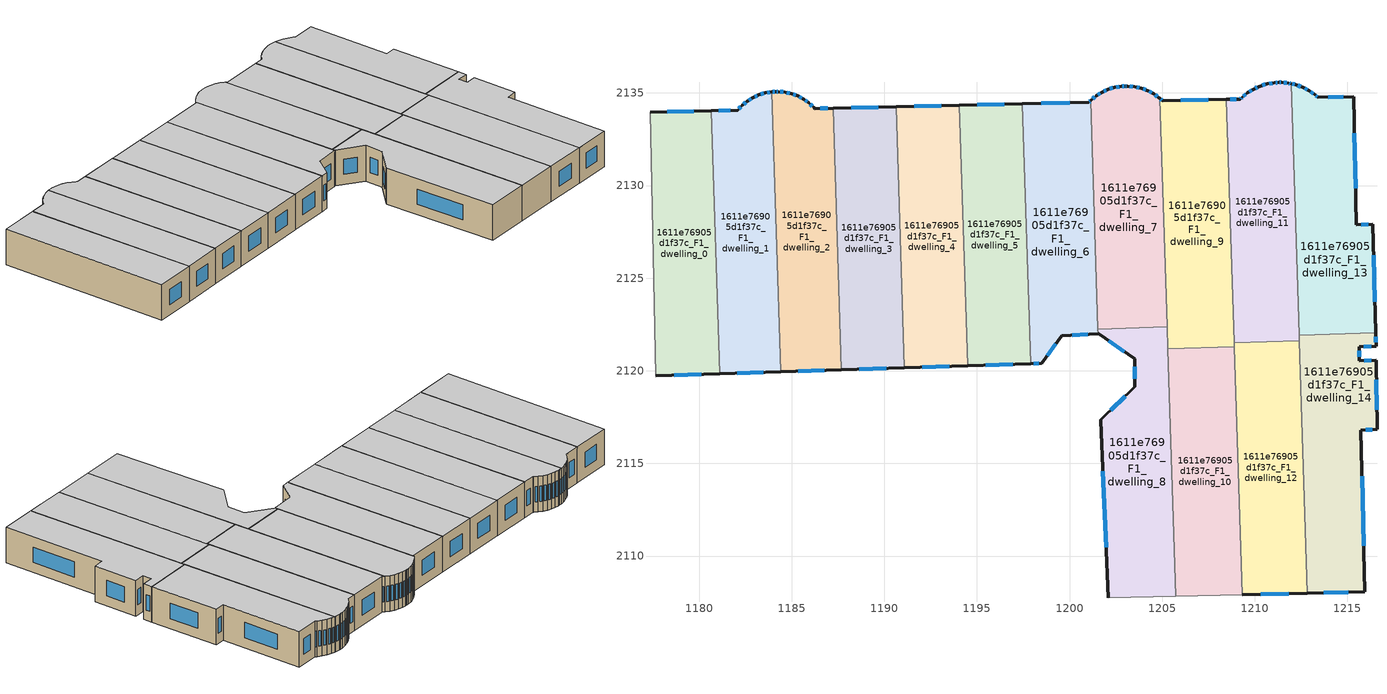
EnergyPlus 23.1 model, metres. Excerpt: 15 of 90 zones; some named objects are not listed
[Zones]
1611e76905d1f37c_F1_dwelling_0
 floor to 1611e76905d1f37c_F0_dwelling_0 (EU_floor_Construction): 1180.66,2134.03 1181.11,2119.85 1177.67,2119.74 1177.35,2133.96 z3
 wall outside (EU_wall_Construction): 1177.67,2119.74 1181.11,2119.85 / 1180.66,2134.03 1177.35,2133.96 z3:6
 wall to 1611e76905d1f37c_F1_dwelling_1 (EU_wall_Construction): 1181.11,2119.85 1180.66,2134.03 z3:6
 wall adiabatic (EU_wall_Construction): 1177.35,2133.96 1177.67,2119.74 z3:6
 window (EU_Window_Construction): 1178.65,2119.77 1180.13,2119.82 / 1179.71,2134.01 1178.3,2133.98 z3.86:5.14
 ceiling to 1611e76905d1f37c_F2_dwelling_0 (EU_floor_Construction): 1181.11,2119.85 1180.66,2134.03 1177.35,2133.96 1177.67,2119.74 z6
1611e76905d1f37c_F1_dwelling_1
 floor to 1611e76905d1f37c_F0_dwelling_1 (EU_floor_Construction): 1183.93,2135.06 1184.41,2119.95 1181.11,2119.85 1180.66,2134.03 1182.09,2134.07 1182.33,2134.33 1182.6,2134.56 1182.91,2134.75 1183.23,2134.9 1183.58,2135 z3
 wall outside (EU_wall_Construction): 1183.93,2135.06 1183.58,2135 1183.23,2134.9 1182.91,2134.75 1182.6,2134.56 1182.33,2134.33 1182.09,2134.07 / 1181.11,2119.85 1184.41,2119.95 / 1182.08,2134.06 1180.66,2134.03 z3:6
 wall to 1611e76905d1f37c_F1_dwelling_2 (EU_wall_Construction): 1184.41,2119.95 1183.93,2135.06 z3:6
 window (EU_Window_Construction): 1182.26,2134.26 1182.15,2134.14 / 1182.53,2134.49 1182.41,2134.4 / 1182.82,2134.69 1182.69,2134.61 / 1183.14,2134.86 1183,2134.79 / 1183.48,2134.97 1183.33,2134.93 / 1183.83,2135.04 1183.68,2135.02 / 1182.05,2119.88 1183.47,2119.92 / 1181.67,2134.05 1181.06,2134.04 z3.86:5.14
 ceiling to 1611e76905d1f37c_F2_dwelling_1 (EU_floor_Construction): 1184.41,2119.95 1183.93,2135.06 1183.58,2135 1183.23,2134.9 1182.91,2134.75 1182.6,2134.56 1182.33,2134.33 1182.09,2134.07 1180.66,2134.03 1181.11,2119.85 z6
1611e76905d1f37c_F1_dwelling_10
 floor to 1611e76905d1f37c_F0_dwelling_10 (EU_floor_Construction): 1208.89,2121.3 1209.32,2107.92 1205.73,2107.84 1205.31,2121.19 z3
 wall to 1611e76905d1f37c_F1_dwelling_9 (EU_wall_Construction): 1208.89,2121.3 1205.31,2121.19 z3:6
 wall adiabatic (EU_wall_Construction): 1205.73,2107.84 1209.32,2107.92 z3:6
 wall to 1611e76905d1f37c_F1_dwelling_8 (EU_wall_Construction): 1205.31,2121.19 1205.73,2107.84 z3:6
 wall to 1611e76905d1f37c_F1_dwelling_12 (EU_wall_Construction): 1209.32,2107.92 1208.89,2121.3 z3:6
 ceiling to 1611e76905d1f37c_F2_dwelling_10 (EU_floor_Construction): 1209.32,2107.92 1208.89,2121.3 1205.31,2121.19 1205.73,2107.84 z6
1611e76905d1f37c_F1_dwelling_11
 floor to 1611e76905d1f37c_F0_dwelling_11 (EU_floor_Construction): 1211.96,2135.5 1212.4,2121.63 1208.88,2121.52 1208.46,2134.65 1209.21,2134.67 1209.29,2134.75 1209.6,2135 1209.93,2135.21 1210.22,2135.34 1210.29,2135.37 1210.66,2135.49 1211.05,2135.55 1211.29,2135.57 1211.45,2135.56 1211.84,2135.53 z3
 wall outside (EU_wall_Construction): 1211.96,2135.5 1211.84,2135.53 1211.45,2135.56 1211.29,2135.57 1211.05,2135.55 1210.66,2135.49 1210.29,2135.37 1210.22,2135.34 1209.93,2135.21 1209.6,2135 1209.29,2134.75 1209.21,2134.67 1208.46,2134.65 z3:6
 wall to 1611e76905d1f37c_F1_dwelling_12 (EU_wall_Construction): 1208.88,2121.52 1212.4,2121.63 z3:6
 wall to 1611e76905d1f37c_F1_dwelling_13 (EU_wall_Construction): 1212.39,2121.92 1211.96,2135.5 z3:6
 wall to 1611e76905d1f37c_F1_dwelling_9 (EU_wall_Construction): 1208.46,2134.65 1208.88,2121.52 z3:6
 wall to 1611e76905d1f37c_F1_dwelling_14 (EU_wall_Construction): 1212.4,2121.63 1212.39,2121.92 z3:6
 window (EU_Window_Construction): 1209.51,2134.93 1209.38,2134.82 / 1209.84,2135.15 1209.69,2135.06 / 1210.14,2135.3 1210.01,2135.25 / 1210.56,2135.45 1210.4,2135.4 / 1210.94,2135.53 1210.78,2135.5 / 1211.22,2135.56 1211.12,2135.55 / 1211.4,2135.56 1211.33,2135.56 / 1211.72,2135.54 1211.56,2135.55 / 1211.92,2135.51 1211.87,2135.52 / 1209,2134.66 1208.68,2134.65 / 1209.27,2134.73 1209.23,2134.69 z3.86:5.14
 ceiling to 1611e76905d1f37c_F2_dwelling_11 (EU_floor_Construction): 1212.4,2121.63 1211.96,2135.5 1211.84,2135.53 1211.45,2135.56 1211.29,2135.57 1211.05,2135.55 1210.66,2135.49 1210.29,2135.37 1210.22,2135.34 1209.93,2135.21 1209.6,2135 1209.29,2134.75 1209.21,2134.67 1208.46,2134.65 1208.88,2121.52 z6
1611e76905d1f37c_F1_dwelling_12
 floor to 1611e76905d1f37c_F0_dwelling_12 (EU_floor_Construction): 1212.4,2121.63 1212.84,2108 1209.32,2107.92 1208.88,2121.52 z3
 wall outside (EU_wall_Construction): 1209.32,2107.92 1212.84,2108 z3:6
 wall to 1611e76905d1f37c_F1_dwelling_14 (EU_wall_Construction): 1212.84,2108 1212.4,2121.63 z3:6
 wall to 1611e76905d1f37c_F1_dwelling_9 (EU_wall_Construction): 1208.88,2121.52 1208.89,2121.3 z3:6
 window (EU_Window_Construction): 1210.32,2107.94 1211.83,2107.97 z3.86:5.14
 ceiling to 1611e76905d1f37c_F2_dwelling_12 (EU_floor_Construction): 1212.84,2108 1212.4,2121.63 1208.88,2121.52 1209.32,2107.92 z6
1611e76905d1f37c_F1_dwelling_13
 floor to 1611e76905d1f37c_F0_dwelling_13 (EU_floor_Construction): 1215.33,2134.8 1215.48,2127.88 1216.36,2127.91 1216.53,2122.05 1212.39,2121.92 1211.96,2135.5 1212.22,2135.44 1212.59,2135.3 1212.94,2135.12 1213.26,2134.89 1213.41,2134.76 z3
 wall outside (EU_wall_Construction): 1216.53,2122.05 1216.36,2127.91 1215.48,2127.88 1215.33,2134.8 1213.41,2134.76 1213.26,2134.89 1212.94,2135.12 1212.59,2135.3 1212.22,2135.44 1211.96,2135.5 z3:6
 wall to 1611e76905d1f37c_F1_dwelling_14 (EU_wall_Construction): 1212.39,2121.92 1216.53,2122.05 z3:6
 window (EU_Window_Construction): 1212.15,2135.46 1212.03,2135.48 / 1212.48,2135.34 1212.33,2135.4 / 1212.84,2135.17 1212.69,2135.25 / 1213.16,2134.95 1213.03,2135.05 / 1213.36,2134.8 1213.3,2134.85 / 1214.78,2134.79 1213.96,2134.77 / 1215.44,2129.86 1215.38,2132.82 / 1216.11,2127.9 1215.73,2127.89 / 1216.48,2123.72 1216.41,2126.24 z3.86:5.14
 ceiling to 1611e76905d1f37c_F2_dwelling_13 (EU_floor_Construction): 1216.53,2122.05 1216.36,2127.91 1215.48,2127.88 1215.33,2134.8 1213.41,2134.76 1213.26,2134.89 1212.94,2135.12 1212.59,2135.3 1212.22,2135.44 1211.96,2135.5 1212.39,2121.92 z6
1611e76905d1f37c_F1_dwelling_14
 floor to 1611e76905d1f37c_F0_dwelling_14 (EU_floor_Construction): 1216.53,2122.05 1216.54,2121.33 1215.63,2121.3 1215.65,2120.53 1216.56,2120.57 1216.59,2116.84 1215.73,2116.79 1215.92,2108.06 1212.84,2108 1212.39,2121.92 z3
 wall outside (EU_wall_Construction): 1212.84,2108 1215.92,2108.06 1215.73,2116.79 1216.59,2116.84 1216.56,2120.57 1215.65,2120.53 1215.63,2121.3 1216.54,2121.33 1216.53,2122.05 z3:6
 window (EU_Window_Construction): 1215.64,2120.75 1215.64,2121.08 / 1216.3,2120.56 1215.91,2120.54 / 1216.58,2117.9 1216.57,2119.5 / 1215.98,2116.81 1216.35,2116.82 / 1215.87,2110.56 1215.79,2114.3 / 1213.72,2108.02 1215.04,2108.04 / 1216.54,2121.53 1216.53,2121.84 / 1215.89,2121.3 1216.28,2121.32 z3.86:5.14
 ceiling to 1611e76905d1f37c_F2_dwelling_14 (EU_floor_Construction): 1215.92,2108.06 1215.73,2116.79 1216.59,2116.84 1216.56,2120.57 1215.65,2120.53 1215.63,2121.3 1216.54,2121.33 1216.53,2122.05 1212.39,2121.92 1212.84,2108 z6
1611e76905d1f37c_F1_dwelling_2
 floor to 1611e76905d1f37c_F0_dwelling_2 (EU_floor_Construction): 1187.23,2134.18 1187.69,2120.06 1184.41,2119.95 1183.93,2135.06 1184.14,2135.08 1184.29,2135.07 1184.64,2135.04 1184.99,2134.96 1185.33,2134.83 1185.64,2134.67 1185.93,2134.46 1186.2,2134.21 1186.25,2134.16 z3
 wall outside (EU_wall_Construction): 1187.23,2134.18 1186.25,2134.16 1186.2,2134.21 1185.93,2134.46 1185.64,2134.67 1185.33,2134.83 1184.99,2134.96 1184.64,2135.04 1184.29,2135.07 1184.14,2135.08 1183.93,2135.06 / 1184.41,2119.95 1187.69,2120.06 z3:6
 wall to 1611e76905d1f37c_F1_dwelling_3 (EU_wall_Construction): 1187.69,2120.06 1187.23,2134.18 z3:6
 window (EU_Window_Construction): 1184.25,2135.07 1184.18,2135.07 / 1184.54,2135.05 1184.39,2135.06 / 1184.89,2134.98 1184.74,2135.02 / 1185.23,2134.87 1185.09,2134.92 / 1185.55,2134.71 1185.42,2134.79 / 1185.85,2134.52 1185.73,2134.61 / 1186.12,2134.28 1186.01,2134.39 / 1186.95,2134.17 1186.53,2134.16 / 1185.35,2119.98 1186.75,2120.03 / 1184.08,2135.07 1183.99,2135.06 z3.86:5.14
 ceiling to 1611e76905d1f37c_F2_dwelling_2 (EU_floor_Construction): 1187.69,2120.06 1187.23,2134.18 1186.25,2134.16 1186.2,2134.21 1185.93,2134.46 1185.64,2134.67 1185.33,2134.83 1184.99,2134.96 1184.64,2135.04 1184.29,2135.07 1184.14,2135.08 1183.93,2135.06 1184.41,2119.95 z6
1611e76905d1f37c_F1_dwelling_3
 floor to 1611e76905d1f37c_F0_dwelling_3 (EU_floor_Construction): 1190.63,2134.25 1191.08,2120.17 1187.69,2120.06 1187.23,2134.18 z3
 wall outside (EU_wall_Construction): 1187.69,2120.06 1191.08,2120.17 / 1190.63,2134.25 1187.23,2134.18 z3:6
 wall to 1611e76905d1f37c_F1_dwelling_4 (EU_wall_Construction): 1191.08,2120.17 1190.63,2134.25 z3:6
 window (EU_Window_Construction): 1188.66,2120.09 1190.11,2120.14 / 1189.66,2134.23 1188.21,2134.2 z3.86:5.14
 ceiling to 1611e76905d1f37c_F2_dwelling_3 (EU_floor_Construction): 1191.08,2120.17 1190.63,2134.25 1187.23,2134.18 1187.69,2120.06 z6
1611e76905d1f37c_F1_dwelling_4
 floor to 1611e76905d1f37c_F0_dwelling_4 (EU_floor_Construction): 1194.04,2134.33 1194.49,2120.28 1191.08,2120.17 1190.63,2134.25 z3
 wall outside (EU_wall_Construction): 1191.08,2120.17 1194.49,2120.28 / 1194.04,2134.33 1190.63,2134.25 z3:6
 wall to 1611e76905d1f37c_F1_dwelling_5 (EU_wall_Construction): 1194.49,2120.28 1194.04,2134.33 z3:6
 window (EU_Window_Construction): 1192.06,2120.2 1193.52,2120.24 / 1193.07,2134.31 1191.61,2134.27 z3.86:5.14
 ceiling to 1611e76905d1f37c_F2_dwelling_4 (EU_floor_Construction): 1194.49,2120.28 1194.04,2134.33 1190.63,2134.25 1191.08,2120.17 z6
1611e76905d1f37c_F1_dwelling_5
 floor to 1611e76905d1f37c_F0_dwelling_5 (EU_floor_Construction): 1197.45,2134.41 1197.9,2120.38 1194.49,2120.28 1194.04,2134.33 z3
 wall outside (EU_wall_Construction): 1194.49,2120.28 1197.9,2120.38 / 1197.45,2134.41 1194.04,2134.33 z3:6
 wall to 1611e76905d1f37c_F1_dwelling_6 (EU_wall_Construction): 1197.9,2120.38 1197.45,2134.41 z3:6
 window (EU_Window_Construction): 1195.47,2120.31 1196.93,2120.35 / 1196.48,2134.38 1195.02,2134.35 z3.86:5.14
 ceiling to 1611e76905d1f37c_F2_dwelling_5 (EU_floor_Construction): 1197.9,2120.38 1197.45,2134.41 1194.04,2134.33 1194.49,2120.28 z6
1611e76905d1f37c_F1_dwelling_6
 floor to 1611e76905d1f37c_F0_dwelling_6 (EU_floor_Construction): 1201.14,2134.59 1201.54,2121.99 1199.57,2121.88 1198.49,2120.4 1197.9,2120.38 1197.45,2134.41 1201.03,2134.48 z3
 wall outside (EU_wall_Construction): 1201.14,2134.59 1201.03,2134.48 1197.45,2134.41 / 1197.9,2120.38 1198.49,2120.4 1199.57,2121.88 1201.54,2121.99 z3:6
 wall to 1611e76905d1f37c_F1_dwelling_7 (EU_wall_Construction): 1201.53,2122.25 1201.14,2134.59 z3:6
 wall to 1611e76905d1f37c_F1_dwelling_8 (EU_wall_Construction): 1201.54,2121.99 1201.53,2122.25 z3:6
 window (EU_Window_Construction): 1200.01,2134.46 1198.48,2134.43 / 1201.11,2134.56 1201.06,2134.51 / 1200.13,2121.91 1200.98,2121.96 / 1198.8,2120.82 1199.26,2121.46 / 1198.07,2120.39 1198.32,2120.4 z3.86:5.14
 ceiling to 1611e76905d1f37c_F2_dwelling_6 (EU_floor_Construction): 1201.54,2121.99 1201.14,2134.59 1201.03,2134.48 1197.45,2134.41 1197.9,2120.38 1198.49,2120.4 1199.57,2121.88 z6
1611e76905d1f37c_F1_dwelling_7
 floor to 1611e76905d1f37c_F0_dwelling_7 (EU_floor_Construction): 1204.83,2134.74 1204.87,2134.7 1205.27,2122.37 1201.53,2122.25 1201.14,2134.59 1201.16,2134.61 1201.44,2134.84 1201.75,2135.04 1202.08,2135.19 1202.43,2135.29 1202.79,2135.36 1203.01,2135.37 1203.1,2135.37 1203.15,2135.37 1203.51,2135.33 1203.87,2135.25 1204.21,2135.12 1204.53,2134.95 z3
 wall outside (EU_wall_Construction): 1204.87,2134.7 1204.83,2134.74 1204.53,2134.95 1204.21,2135.12 1203.87,2135.25 1203.51,2135.33 1203.15,2135.37 1203.1,2135.37 1203.01,2135.37 1202.79,2135.36 1202.43,2135.29 1202.08,2135.19 1201.75,2135.04 1201.44,2134.84 1201.16,2134.61 1201.14,2134.59 z3:6
 wall to 1611e76905d1f37c_F1_dwelling_8 (EU_wall_Construction): 1201.53,2122.25 1205.27,2122.37 z3:6
 wall to 1611e76905d1f37c_F1_dwelling_9 (EU_wall_Construction): 1205.27,2122.37 1204.87,2134.7 z3:6
 window (EU_Window_Construction): 1204.11,2135.16 1203.97,2135.22 / 1204.44,2135 1204.3,2135.08 / 1204.74,2134.8 1204.62,2134.89 / 1201.36,2134.78 1201.24,2134.68 / 1201.66,2134.98 1201.53,2134.9 / 1201.99,2135.15 1201.85,2135.08 / 1202.33,2135.26 1202.18,2135.22 / 1202.69,2135.34 1202.53,2135.31 / 1202.94,2135.37 1202.85,2135.36 / 1203.07,2135.37 1203.03,2135.37 / 1203.41,2135.34 1203.26,2135.36 / 1203.77,2135.28 1203.62,2135.31 z3.86:5.14
 ceiling to 1611e76905d1f37c_F2_dwelling_7 (EU_floor_Construction): 1205.27,2122.37 1204.87,2134.7 1204.83,2134.74 1204.53,2134.95 1204.21,2135.12 1203.87,2135.25 1203.51,2135.33 1203.15,2135.37 1203.1,2135.37 1203.01,2135.37 1202.79,2135.36 1202.43,2135.29 1202.08,2135.19 1201.75,2135.04 1201.44,2134.84 1201.16,2134.61 1201.14,2134.59 1201.53,2122.25 z6
1611e76905d1f37c_F1_dwelling_8
 floor to 1611e76905d1f37c_F0_dwelling_8 (EU_floor_Construction): 1205.27,2122.37 1205.73,2107.84 1202.08,2107.76 1201.69,2117.31 1201.69,2117.37 1203.52,2119.13 1203.52,2120.65 1201.57,2121.99 1201.54,2121.99 1201.53,2122.25 z3
 wall outside (EU_wall_Construction): 1201.54,2121.99 1201.57,2121.99 1203.52,2120.65 1203.52,2119.13 1201.69,2117.37 1201.69,2117.31 1202.08,2107.76 z3:6
 wall adiabatic (EU_wall_Construction): 1202.08,2107.76 1205.73,2107.84 z3:6
 wall to 1611e76905d1f37c_F1_dwelling_9 (EU_wall_Construction): 1205.31,2121.19 1205.27,2122.37 z3:6
 window (EU_Window_Construction): 1201.8,2114.58 1201.97,2110.49 / 1203,2118.62 1202.21,2117.87 / 1203.52,2120.21 1203.52,2119.56 / 1202.13,2121.61 1202.96,2121.03 z3.86:5.14
 ceiling to 1611e76905d1f37c_F2_dwelling_8 (EU_floor_Construction): 1205.73,2107.84 1205.27,2122.37 1201.53,2122.25 1201.54,2121.99 1201.57,2121.99 1203.52,2120.65 1203.52,2119.13 1201.69,2117.37 1201.69,2117.31 1202.08,2107.76 z6
1611e76905d1f37c_F1_dwelling_9
 floor to 1611e76905d1f37c_F0_dwelling_9 (EU_floor_Construction): 1208.46,2134.65 1208.89,2121.3 1205.31,2121.19 1204.87,2134.7 1205.02,2134.57 z3
 wall outside (EU_wall_Construction): 1208.46,2134.65 1205.02,2134.57 1204.87,2134.7 z3:6
 window (EU_Window_Construction): 1204.98,2134.61 1204.91,2134.66 / 1207.48,2134.63 1206,2134.59 z3.86:5.14
 ceiling to 1611e76905d1f37c_F2_dwelling_9 (EU_floor_Construction): 1208.89,2121.3 1208.46,2134.65 1205.02,2134.57 1204.87,2134.7 1205.31,2121.19 z6
[Building]
EU S2 Campaign: North Axis=0; Terrain=City; Solar Distribution=FullExterior
[Site:Location]
Helsinki-Vantaa.AP: Latitude=60.317; Longitude=24.963; Time Zone=2; Elevation=54.6
[SizingPeriod:WeatherFileDays]
AnnualSizingPeriod: Begin Month=1; Begin Day of Month=1; End Month=12; End Day of Month=31; Day of Week for Start Day=Monday; Use Weather File Daylight Saving Period=No; Use Weather File Rain and Snow Indicators=No
[MATERIAL]
EU_InternalMass_Material: Roughness=MediumRough; Thickness=0.1; Conductivity=1; Density=1800; Specific Heat=900; Thermal Absorptance=0.9; Solar Absorptance=0.7; Visible Absorptance=0.7
[MATERIAL:NOMASS] Roughness=MediumRough; Thermal Absorptance=0.9; Solar Absorptance=0.7; Visible Absorptance=0.7
Name | Thermal Resistance
EU_wall_NoMass | 1.10183
EU_floor_NoMass | 1.70606
[WINDOWMATERIAL:SIMPLEGLAZINGSYSTEM]
EU_Window_SimpleGlazing: UFactor=3.11035; Solar Heat Gain Coefficient=0.8; Visible Transmittance=0.8
[CONSTRUCTION]
EU_wall_Construction: EU_wall_NoMass
EU_floor_Construction: EU_floor_NoMass
EU_Window_Construction: EU_Window_SimpleGlazing
EU_InternalMass_Construction: EU_InternalMass_Material
[ZONE] Type=1; Multiplier=1; Ceiling Height=autocalculate; Floor Area=autocalculate; Part of Total Floor Area=Yes
Name | Volume
1611e76905d1f37c_F1_dwelling_0; 1611e76905d1f37c_F1_dwelling_4 | 143.917
1611e76905d1f37c_F1_dwelling_1 | 143.889
1611e76905d1f37c_F1_dwelling_10; 1611e76905d1f37c_F1_dwelling_11 | 143.903
1611e76905d1f37c_F1_dwelling_12 | 143.909
1611e76905d1f37c_F1_dwelling_13 | 143.911
1611e76905d1f37c_F1_dwelling_14 | 143.908
1611e76905d1f37c_F1_dwelling_2; 1611e76905d1f37c_F1_dwelling_8 | 143.896
1611e76905d1f37c_F1_dwelling_3 | 143.895
1611e76905d1f37c_F1_dwelling_5 | 143.881
1611e76905d1f37c_F1_dwelling_6 | 143.907
1611e76905d1f37c_F1_dwelling_7 | 143.9
1611e76905d1f37c_F1_dwelling_9 | 143.897
[INTERNALMASS] Construction=EU_InternalMass_Construction
Name | Zone or ZoneList | Surface Area
1611e76905d1f37c_F1_dwelling_0_EU_InternalMass | 1611e76905d1f37c_F1_dwelling_0 | 47.9723
1611e76905d1f37c_F1_dwelling_1_EU_InternalMass | 1611e76905d1f37c_F1_dwelling_1 | 47.9581
1611e76905d1f37c_F1_dwelling_2_EU_InternalMass | 1611e76905d1f37c_F1_dwelling_2 | 47.9652
1611e76905d1f37c_F1_dwelling_3_EU_InternalMass | 1611e76905d1f37c_F1_dwelling_3 | 47.9651
1611e76905d1f37c_F1_dwelling_4_EU_InternalMass | 1611e76905d1f37c_F1_dwelling_4 | 47.9728
1611e76905d1f37c_F1_dwelling_5_EU_InternalMass | 1611e76905d1f37c_F1_dwelling_5 | 47.9601
1611e76905d1f37c_F1_dwelling_6_EU_InternalMass | 1611e76905d1f37c_F1_dwelling_6 | 47.9691
1611e76905d1f37c_F1_dwelling_7_EU_InternalMass | 1611e76905d1f37c_F1_dwelling_7 | 47.967
1611e76905d1f37c_F1_dwelling_8_EU_InternalMass | 1611e76905d1f37c_F1_dwelling_8 | 47.9653
1611e76905d1f37c_F1_dwelling_9_EU_InternalMass | 1611e76905d1f37c_F1_dwelling_9 | 47.9667
1611e76905d1f37c_F1_dwelling_10_EU_InternalMass | 1611e76905d1f37c_F1_dwelling_10 | 47.9673
1611e76905d1f37c_F1_dwelling_11_EU_InternalMass | 1611e76905d1f37c_F1_dwelling_11 | 47.9675
1611e76905d1f37c_F1_dwelling_12_EU_InternalMass | 1611e76905d1f37c_F1_dwelling_12 | 47.9707
1611e76905d1f37c_F1_dwelling_13_EU_InternalMass | 1611e76905d1f37c_F1_dwelling_13 | 47.9705
1611e76905d1f37c_F1_dwelling_14_EU_InternalMass | 1611e76905d1f37c_F1_dwelling_14 | 47.9692
[OTHEREQUIPMENT] Fuel Type=Electricity; Design Level Calculation Method=Watts/Area; Power per Zone Floor Area=1; Fraction Latent=0; Fraction Radiant=0; Fraction Lost=0; Carbon Dioxide Generation Rate=0; EndUse Subcategory=EU_Step8_InternalGains
Name | Zone or ZoneList or Space or SpaceList | Schedule
EU_Step8_InternalGain_1611e76905d1f37c_F1_dwelling_0_f000 | 1611e76905d1f37c_F1_dwelling_0 | EU_Step8_GainSchedule_1611e76905d1f37c_F1_dwelling_0_f000
EU_Step8_InternalGain_1611e76905d1f37c_F1_dwelling_1_f000 | 1611e76905d1f37c_F1_dwelling_1 | EU_Step8_GainSchedule_1611e76905d1f37c_F1_dwelling_1_f000
EU_Step8_InternalGain_1611e76905d1f37c_F1_dwelling_2_f000 | 1611e76905d1f37c_F1_dwelling_2 | EU_Step8_GainSchedule_1611e76905d1f37c_F1_dwelling_2_f000
EU_Step8_InternalGain_1611e76905d1f37c_F1_dwelling_3_f000 | 1611e76905d1f37c_F1_dwelling_3 | EU_Step8_GainSchedule_1611e76905d1f37c_F1_dwelling_3_f000
EU_Step8_InternalGain_1611e76905d1f37c_F1_dwelling_4_f000 | 1611e76905d1f37c_F1_dwelling_4 | EU_Step8_GainSchedule_1611e76905d1f37c_F1_dwelling_4_f000
EU_Step8_InternalGain_1611e76905d1f37c_F1_dwelling_5_f000 | 1611e76905d1f37c_F1_dwelling_5 | EU_Step8_GainSchedule_1611e76905d1f37c_F1_dwelling_5_f000
EU_Step8_InternalGain_1611e76905d1f37c_F1_dwelling_6_f000 | 1611e76905d1f37c_F1_dwelling_6 | EU_Step8_GainSchedule_1611e76905d1f37c_F1_dwelling_6_f000
EU_Step8_InternalGain_1611e76905d1f37c_F1_dwelling_7_f000 | 1611e76905d1f37c_F1_dwelling_7 | EU_Step8_GainSchedule_1611e76905d1f37c_F1_dwelling_7_f000
EU_Step8_InternalGain_1611e76905d1f37c_F1_dwelling_8_f000 | 1611e76905d1f37c_F1_dwelling_8 | EU_Step8_GainSchedule_1611e76905d1f37c_F1_dwelling_8_f000
EU_Step8_InternalGain_1611e76905d1f37c_F1_dwelling_9_f000 | 1611e76905d1f37c_F1_dwelling_9 | EU_Step8_GainSchedule_1611e76905d1f37c_F1_dwelling_9_f000
EU_Step8_InternalGain_1611e76905d1f37c_F1_dwelling_10_f000 | 1611e76905d1f37c_F1_dwelling_10 | EU_Step8_GainSchedule_1611e76905d1f37c_F1_dwelling_10_f000
EU_Step8_InternalGain_1611e76905d1f37c_F1_dwelling_11_f000 | 1611e76905d1f37c_F1_dwelling_11 | EU_Step8_GainSchedule_1611e76905d1f37c_F1_dwelling_11_f000
EU_Step8_InternalGain_1611e76905d1f37c_F1_dwelling_12_f000 | 1611e76905d1f37c_F1_dwelling_12 | EU_Step8_GainSchedule_1611e76905d1f37c_F1_dwelling_12_f000
EU_Step8_InternalGain_1611e76905d1f37c_F1_dwelling_13_f000 | 1611e76905d1f37c_F1_dwelling_13 | EU_Step8_GainSchedule_1611e76905d1f37c_F1_dwelling_13_f000
EU_Step8_InternalGain_1611e76905d1f37c_F1_dwelling_14_f000 | 1611e76905d1f37c_F1_dwelling_14 | EU_Step8_GainSchedule_1611e76905d1f37c_F1_dwelling_14_f000
[ZONEVENTILATION:DESIGNFLOWRATE] Schedule=EU_AlwaysOn; Design Flow Rate Calculation Method=AirChanges/Hour; Air Changes per Hour=0.756316; Ventilation Type=Natural; Fan Pressure Rise=0; Fan Total Efficiency=1; Constant Term Coefficient=1; Temperature Term Coefficient=0; Velocity Term Coefficient=0; Velocity Squared Term Coefficient=0; Minimum Indoor Temperature=-100; Maximum Indoor Temperature=100; Delta Temperature=-100; Minimum Outdoor Temperature=-100; Maximum Outdoor Temperature=100; Maximum Wind Speed=40
Name | Zone or ZoneList or Space or SpaceList
EU_ConstantAir_1611e76905d1f37c_F1_dwelling_0 | 1611e76905d1f37c_F1_dwelling_0
EU_ConstantAir_1611e76905d1f37c_F1_dwelling_1 | 1611e76905d1f37c_F1_dwelling_1
EU_ConstantAir_1611e76905d1f37c_F1_dwelling_2 | 1611e76905d1f37c_F1_dwelling_2
EU_ConstantAir_1611e76905d1f37c_F1_dwelling_3 | 1611e76905d1f37c_F1_dwelling_3
EU_ConstantAir_1611e76905d1f37c_F1_dwelling_4 | 1611e76905d1f37c_F1_dwelling_4
EU_ConstantAir_1611e76905d1f37c_F1_dwelling_5 | 1611e76905d1f37c_F1_dwelling_5
EU_ConstantAir_1611e76905d1f37c_F1_dwelling_6 | 1611e76905d1f37c_F1_dwelling_6
EU_ConstantAir_1611e76905d1f37c_F1_dwelling_7 | 1611e76905d1f37c_F1_dwelling_7
EU_ConstantAir_1611e76905d1f37c_F1_dwelling_8 | 1611e76905d1f37c_F1_dwelling_8
EU_ConstantAir_1611e76905d1f37c_F1_dwelling_9 | 1611e76905d1f37c_F1_dwelling_9
EU_ConstantAir_1611e76905d1f37c_F1_dwelling_10 | 1611e76905d1f37c_F1_dwelling_10
EU_ConstantAir_1611e76905d1f37c_F1_dwelling_11 | 1611e76905d1f37c_F1_dwelling_11
EU_ConstantAir_1611e76905d1f37c_F1_dwelling_12 | 1611e76905d1f37c_F1_dwelling_12
EU_ConstantAir_1611e76905d1f37c_F1_dwelling_13 | 1611e76905d1f37c_F1_dwelling_13
EU_ConstantAir_1611e76905d1f37c_F1_dwelling_14 | 1611e76905d1f37c_F1_dwelling_14
[HVACTEMPLATE:ZONE:IDEALLOADSAIRSYSTEM] System Availability Schedule=EU_AlwaysOn; Maximum Heating Supply Air Temperature=50; Minimum Cooling Supply Air Temperature=13; Maximum Heating Supply Air Humidity Ratio=0.0156; Minimum Cooling Supply Air Humidity Ratio=0.0077; Heating Limit=NoLimit; Cooling Limit=NoLimit; Heating Availability Schedule=EU_AlwaysOn; Cooling Availability Schedule=EU_CoolingOff; Dehumidification Control Type=ConstantSensibleHeatRatio; Cooling Sensible Heat Ratio=0.7; Dehumidification Setpoint=60; Humidification Control Type=None; Humidification Setpoint=30; Outdoor Air Method=None; Outdoor Air Flow Rate per Person=0.00944; Outdoor Air Flow Rate per Zone Floor Area=0; Outdoor Air Flow Rate per Zone=0; Demand Controlled Ventilation Type=None; Outdoor Air Economizer Type=NoEconomizer; Heat Recovery Type=None; Sensible Heat Recovery Effectiveness=0.7; Latent Heat Recovery Effectiveness=0.65
Name | Template Thermostat
1611e76905d1f37c_F1_dwelling_0 | EU_HeatOnly_1611e76905d1f37c_F1_dwelling_0
1611e76905d1f37c_F1_dwelling_1 | EU_HeatOnly_1611e76905d1f37c_F1_dwelling_1
1611e76905d1f37c_F1_dwelling_2 | EU_HeatOnly_1611e76905d1f37c_F1_dwelling_2
1611e76905d1f37c_F1_dwelling_3 | EU_HeatOnly_1611e76905d1f37c_F1_dwelling_3
1611e76905d1f37c_F1_dwelling_4 | EU_HeatOnly_1611e76905d1f37c_F1_dwelling_4
1611e76905d1f37c_F1_dwelling_5 | EU_HeatOnly_1611e76905d1f37c_F1_dwelling_5
1611e76905d1f37c_F1_dwelling_6 | EU_HeatOnly_1611e76905d1f37c_F1_dwelling_6
1611e76905d1f37c_F1_dwelling_7 | EU_HeatOnly_1611e76905d1f37c_F1_dwelling_7
1611e76905d1f37c_F1_dwelling_8 | EU_HeatOnly_1611e76905d1f37c_F1_dwelling_8
1611e76905d1f37c_F1_dwelling_9 | EU_HeatOnly_1611e76905d1f37c_F1_dwelling_9
1611e76905d1f37c_F1_dwelling_10 | EU_HeatOnly_1611e76905d1f37c_F1_dwelling_10
1611e76905d1f37c_F1_dwelling_11 | EU_HeatOnly_1611e76905d1f37c_F1_dwelling_11
1611e76905d1f37c_F1_dwelling_12 | EU_HeatOnly_1611e76905d1f37c_F1_dwelling_12
1611e76905d1f37c_F1_dwelling_13 | EU_HeatOnly_1611e76905d1f37c_F1_dwelling_13
1611e76905d1f37c_F1_dwelling_14 | EU_HeatOnly_1611e76905d1f37c_F1_dwelling_14
[SIZING:ZONE] Zone Cooling Design Supply Air Temperature Input Method=SupplyAirTemperature; Zone Cooling Design Supply Air Temperature=13; Zone Heating Design Supply Air Temperature Input Method=SupplyAirTemperature; Zone Heating Design Supply Air Temperature=50; Zone Cooling Design Supply Air Humidity Ratio=0.008; Zone Heating Design Supply Air Humidity Ratio=0.008; Cooling Design Air Flow Method=DesignDay; Cooling Design Air Flow Rate=0; Cooling Minimum Air Flow per Zone Floor Area=0.000762; Cooling Minimum Air Flow=0; Cooling Minimum Air Flow Fraction=0.2; Heating Design Air Flow Method=DesignDay; Heating Design Air Flow Rate=0; Heating Maximum Air Flow per Zone Floor Area=0.002032; Heating Maximum Air Flow=0.141576; Heating Maximum Air Flow Fraction=0.3; Account for Dedicated Outdoor Air System=No; Dedicated Outdoor Air System Control Strategy=NeutralSupplyAir; Dedicated Outdoor Air Low Setpoint Temperature for Design=autosize; Dedicated Outdoor Air High Setpoint Temperature for Design=autosize; Zone Load Sizing Method=Sensible Load Only No Latent Load; Zone Latent Cooling Design Supply Air Humidity Ratio Input Method=HumidityRatioDifference; Zone Cooling Design Supply Air Humidity Ratio Difference=0.005; Zone Latent Heating Design Supply Air Humidity Ratio Input Method=HumidityRatioDifference; Zone Humidification Design Supply Air Humidity Ratio Difference=0.005
1611e76905d1f37c_F1_dwelling_0; 1611e76905d1f37c_F1_dwelling_1; 1611e76905d1f37c_F1_dwelling_2; 1611e76905d1f37c_F1_dwelling_3; 1611e76905d1f37c_F1_dwelling_4; 1611e76905d1f37c_F1_dwelling_5; 1611e76905d1f37c_F1_dwelling_6; 1611e76905d1f37c_F1_dwelling_7; 1611e76905d1f37c_F1_dwelling_8; 1611e76905d1f37c_F1_dwelling_9; 1611e76905d1f37c_F1_dwelling_10; 1611e76905d1f37c_F1_dwelling_11; 1611e76905d1f37c_F1_dwelling_12; 1611e76905d1f37c_F1_dwelling_13; 1611e76905d1f37c_F1_dwelling_14
[SCHEDULE:CONSTANT]
Name | Hourly Value
EU_AlwaysOn | 1
EU_CoolingOff | 0
[SCHEDULE:FILE] Column Number=1; Rows to Skip at Top=0; Number of Hours of Data=8760; Column Separator=Comma; Interpolate to Timestep=No; Minutes per Item=60; Adjust Schedule for Daylight Savings=Yes
Name | File
EU_Step8_GainSchedule_1611e76905d1f37c_F1_dwelling_0_f000 | ../../schedules/1611e76905d1f37c/1611e76905d1f37c_F1_dwelling_0_f000_gain.csv
EU_Step8_GainSchedule_1611e76905d1f37c_F1_dwelling_1_f000 | ../../schedules/1611e76905d1f37c/1611e76905d1f37c_F1_dwelling_1_f000_gain.csv
EU_Step8_GainSchedule_1611e76905d1f37c_F1_dwelling_2_f000 | ../../schedules/1611e76905d1f37c/1611e76905d1f37c_F1_dwelling_2_f000_gain.csv
EU_Step8_GainSchedule_1611e76905d1f37c_F1_dwelling_3_f000 | ../../schedules/1611e76905d1f37c/1611e76905d1f37c_F1_dwelling_3_f000_gain.csv
EU_Step8_GainSchedule_1611e76905d1f37c_F1_dwelling_4_f000 | ../../schedules/1611e76905d1f37c/1611e76905d1f37c_F1_dwelling_4_f000_gain.csv
EU_Step8_GainSchedule_1611e76905d1f37c_F1_dwelling_5_f000 | ../../schedules/1611e76905d1f37c/1611e76905d1f37c_F1_dwelling_5_f000_gain.csv
EU_Step8_GainSchedule_1611e76905d1f37c_F1_dwelling_6_f000 | ../../schedules/1611e76905d1f37c/1611e76905d1f37c_F1_dwelling_6_f000_gain.csv
EU_Step8_GainSchedule_1611e76905d1f37c_F1_dwelling_7_f000 | ../../schedules/1611e76905d1f37c/1611e76905d1f37c_F1_dwelling_7_f000_gain.csv
EU_Step8_GainSchedule_1611e76905d1f37c_F1_dwelling_8_f000 | ../../schedules/1611e76905d1f37c/1611e76905d1f37c_F1_dwelling_8_f000_gain.csv
EU_Step8_GainSchedule_1611e76905d1f37c_F1_dwelling_9_f000 | ../../schedules/1611e76905d1f37c/1611e76905d1f37c_F1_dwelling_9_f000_gain.csv
EU_Step8_GainSchedule_1611e76905d1f37c_F1_dwelling_10_f000 | ../../schedules/1611e76905d1f37c/1611e76905d1f37c_F1_dwelling_10_f000_gain.csv
EU_Step8_GainSchedule_1611e76905d1f37c_F1_dwelling_11_f000 | ../../schedules/1611e76905d1f37c/1611e76905d1f37c_F1_dwelling_11_f000_gain.csv
EU_Step8_GainSchedule_1611e76905d1f37c_F1_dwelling_12_f000 | ../../schedules/1611e76905d1f37c/1611e76905d1f37c_F1_dwelling_12_f000_gain.csv
EU_Step8_GainSchedule_1611e76905d1f37c_F1_dwelling_13_f000 | ../../schedules/1611e76905d1f37c/1611e76905d1f37c_F1_dwelling_13_f000_gain.csv
EU_Step8_GainSchedule_1611e76905d1f37c_F1_dwelling_14_f000 | ../../schedules/1611e76905d1f37c/1611e76905d1f37c_F1_dwelling_14_f000_gain.csv
